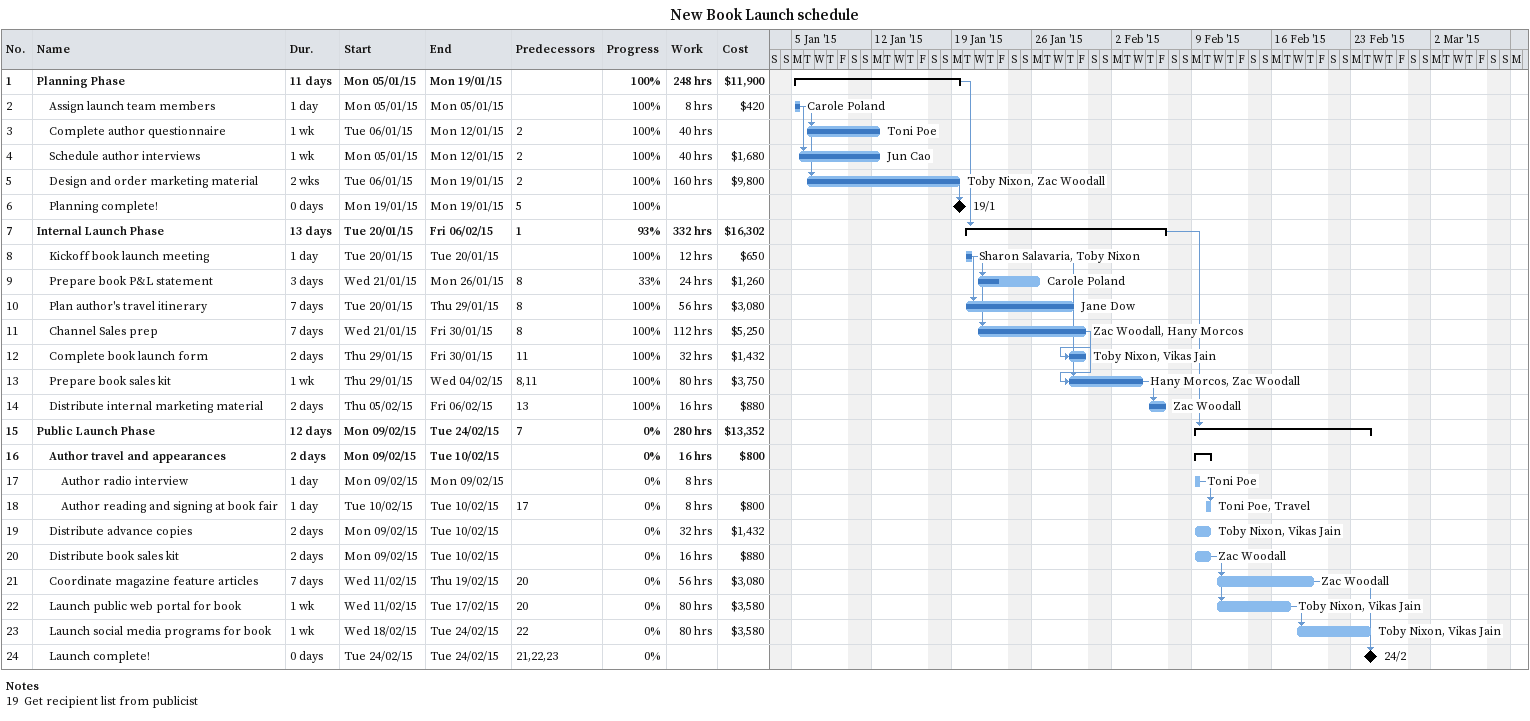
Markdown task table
New Book Launch schedule

| ID | Level | Task | Duration | Start | Finish | Predecessors | Resources | % complete | Work (h) | Cost ($) |
|---|---|---|---|---|---|---|---|---|---|---|
| 1 | 1 | **Planning Phase** | 11d | 2015-01-05 | 2015-01-19 |  |  | 100 | 248 | 11900 |
| 2 | 2 | Assign launch team members | 1d | 2015-01-05 | 2015-01-05 |  | Carole Poland | 100 | 8 | 420 |
| 3 | 2 | Complete author questionnaire | 1w | 2015-01-06 | 2015-01-12 | 2 | Toni Poe | 100 | 40 |  |
| 4 | 2 | Schedule author interviews | 1w | 2015-01-05 | 2015-01-12 | 2 | Jun Cao | 100 | 40 | 1680 |
| 5 | 2 | Design and order marketing material | 2w | 2015-01-06 | 2015-01-19 | 2 | Toby Nixon, Zac Woodall | 100 | 160 | 9800 |
| 6 | 2 | Planning complete! | 0d | 2015-01-19 | 2015-01-19 | 5 |  | 100 |  |  |
| 7 | 1 | **Internal Launch Phase** | 13d | 2015-01-20 | 2015-02-06 | 1 |  | 93 | 332 | 16302 |
| 8 | 2 | Kickoff book launch meeting | 1d | 2015-01-20 | 2015-01-20 |  | Sharon Salavaria, Toby Nixon | 100 | 12 | 650 |
| 9 | 2 | Prepare book P&L statement | 3d | 2015-01-21 | 2015-01-26 | 8 | Carole Poland | 33 | 24 | 1260 |
| 10 | 2 | Plan author's travel itinerary | 7d | 2015-01-20 | 2015-01-29 | 8 | Jane Dow | 100 | 56 | 3080 |
| 11 | 2 | Channel Sales prep | 7d | 2015-01-21 | 2015-01-30 | 8 | Zac Woodall, Hany Morcos | 100 | 112 | 5250 |
| 12 | 2 | Complete book launch form | 2d | 2015-01-29 | 2015-01-30 | 11 | Toby Nixon, Vikas Jain | 100 | 32 | 1432 |
| 13 | 2 | Prepare book sales kit | 1w | 2015-01-29 | 2015-02-04 | 8, 11 | Hany Morcos, Zac Woodall | 100 | 80 | 3750 |
| 14 | 2 | Distribute internal marketing material | 2d | 2015-02-05 | 2015-02-06 | 13 | Zac Woodall | 100 | 16 | 880 |
| 15 | 1 | **Public Launch Phase** | 12d | 2015-02-09 | 2015-02-24 | 7 |  | 0 | 280 | 13352 |
| 16 | 2 | **Author travel and appearances** | 2d | 2015-02-09 | 2015-02-10 |  |  | 0 | 16 | 800 |
| 17 | 3 | Author radio interview | 1d | 2015-02-09 | 2015-02-09 |  | Toni Poe | 0 | 8 |  |
| 18 | 3 | Author reading and signing at book fair | 1d | 2015-02-10 | 2015-02-10 | 17 | Toni Poe, Travel | 0 | 8 | 800 |
| 19 | 2 | Distribute advance copies | 2d | 2015-02-09 | 2015-02-10 |  | Toby Nixon, Vikas Jain | 0 | 32 | 1432 |
| 20 | 2 | Distribute book sales kit | 2d | 2015-02-09 | 2015-02-10 |  | Zac Woodall | 0 | 16 | 880 |
| 21 | 2 | Coordinate magazine feature articles | 7d | 2015-02-11 | 2015-02-19 | 20 | Zac Woodall | 0 | 56 | 3080 |
| 22 | 2 | Launch public web portal for book | 1w | 2015-02-11 | 2015-02-17 | 20 | Toby Nixon, Vikas Jain | 0 | 80 | 3580 |
| 23 | 2 | Launch social media programs for book | 1w | 2015-02-18 | 2015-02-24 | 22 | Toby Nixon, Vikas Jain | 0 | 80 | 3580 |
| 24 | 2 | Launch complete! | 0d | 2015-02-24 | 2015-02-24 | 21, 22, 23 |  | 0 |  |  |

Notes
- 19: Get recipient list from publicist
